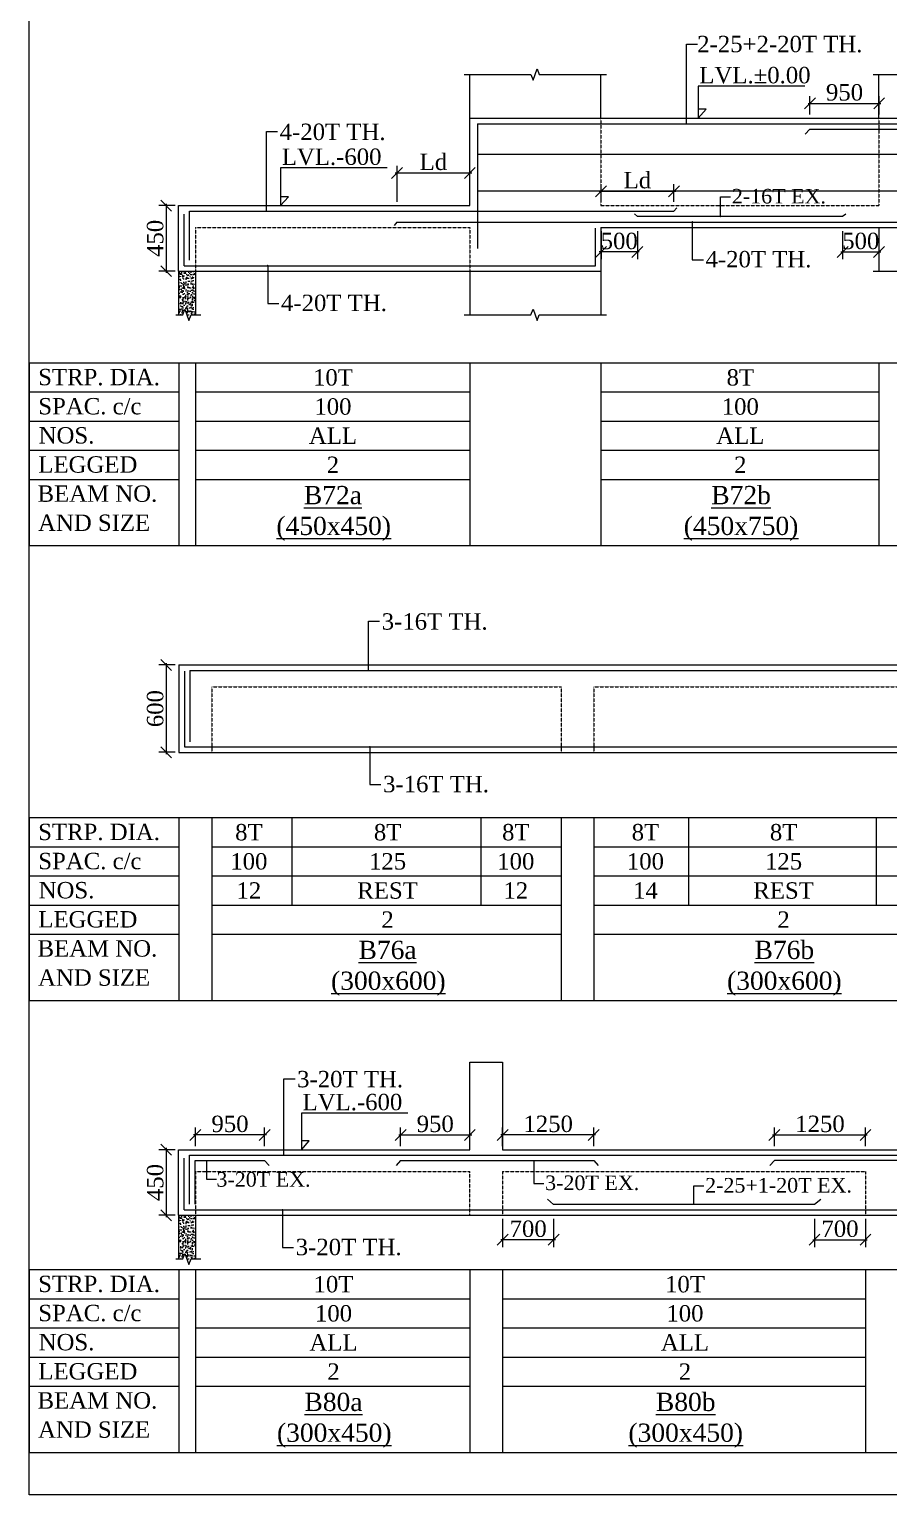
# Model space of a CAD drawing. Header units: millimetres. Extents: x 9781889 to 10654170, y -7832723 to -7608561.
# Drawn here: x 10201467 to 10213261, y -7801878 to -7781760 of the extents above; entities that cross this region are included whole.
import ezdxf
from ezdxf.enums import TextEntityAlignment as Align

# ---------------------------------------------------------------- set-up
doc = ezdxf.new("R2010")
doc.units = ezdxf.units.MM
doc.header["$LTSCALE"] = 10
doc.header["$PDMODE"] = 3
doc.linetypes.add('HIDDEN', pattern=[0.375, 0.25, -0.125])
for name, color, linetype, lineweight in [('LVL', 3, 'Continuous', 0), ('S-CUT OUT LINE', 9, 'Continuous', 0), ('S-DIM L.S.', 7, 'Continuous', 0), ('S-HATCH', 8, 'Continuous', 0), ('S-L.S.SECTION', 5, 'Continuous', 0), ('S-L.S.SLAB LINE', 252, 'HIDDEN', 0), ('S-L.S.STEEL', 1, 'Continuous', 9), ('S-L.S.STEEL 1', 6, 'Continuous', 0), ('S-SECTION MARK', 7, 'Continuous', 0), ('S-SHEET', 251, 'Continuous', 0), ('S-TEXT', 7, 'Continuous', 0), ('S-TEXT L.S. BEAM NO.', 30, 'Continuous', 0), ('S-TEXT. L.S.', 7, 'Continuous', 0)]:
    doc.layers.add(name, color=color, linetype=linetype, lineweight=lineweight)
doc.styles.add('135', font='arial.ttf', dxfattribs={"width": 0.8, "height": 135})
doc.styles.get("Standard").update_dxf_attribs({"font": 'arial.ttf'})
doc.styles.add('TEXT', font='times.ttf')
doc.dimstyles.new('75', dxfattribs={"dimtxt": 135, "dimasz": 90, "dimexe": 0.1, "dimexo": 0.03, "dimgap": 0.09, "dimtad": 1, "dimdec": 0, "dimzin": 0, "dimdsep": 46, "dimtxsty": '135', "dimblk": 'ARCHTICK', "dimcen": 0.09, "dimclrd": 256, "dimclre": 256, "dimclrt": 256, "dimadec": 0, "dimazin": 0, "dimtfac": 1, "dimtdec": 0, "dimtofl": 0, "dimtmove": 1, "dimatfit": 3, "dimldrblk": 'DOTSMALL', "dimfxl": 1, "dimtolj": 1, "dimtzin": 0, "dimlwd": -1, "dimlwe": -1, "dimarcsym": 0})
doc.dimstyles.new('SETU_1', dxfattribs={"dimtxt": 200, "dimasz": 150, "dimexe": 100, "dimexo": 50, "dimgap": 35, "dimtad": 1, "dimdec": 0, "dimzin": 0, "dimdsep": 46, "dimtxsty": 'Standard', "dimblk": 'OBLIQUE', "dimcen": 150, "dimdle": 25, "dimclrd": 256, "dimclre": 7, "dimclrt": 256, "dimadec": 0, "dimazin": 0, "dimtfac": 1, "dimtdec": 0, "dimtofl": 0, "dimtmove": 1, "dimatfit": 3, "dimfxl": 1, "dimtolj": 1, "dimtzin": 0, "dimlwd": -1, "dimlwe": 5, "dimarcsym": 1})

# ---------------------------------------------------------------- blocks, each defined once
blk = doc.blocks.new('_ArchTick')
at = {"color": 0, "linetype": 'ByBlock', "const_width": 0.15}
blk.add_lwpolyline([(-0.5, -0.5), (0.5, 0.5)], dxfattribs=at)
blk = doc.blocks.new('_Oblique')
at = {"color": 0, "linetype": 'ByBlock', "lineweight": -2}
blk.add_line((-0.5, -0.5), (0.5, 0.5), dxfattribs=at)
blk = doc.blocks.new('*D26')
at = {"layer": 'Defpoints', "color": 0, "transparency": 16777216}
for p in [(10203520, -7790486), (10203345, -7791686), (10203520, -7791686)]:
    blk.add_point(p, dxfattribs=at)
at = {"layer": 'S-DIM L.S.', "color": 7, "lineweight": 5, "transparency": 16777216}
for p, q in [((10203470, -7790486), (10203245, -7790486)), ((10203470, -7791686), (10203245, -7791686))]:
    blk.add_line(p, q, dxfattribs=at)
at = {"layer": 'S-DIM L.S.', "transparency": 16777216}
blk.add_line((10203345, -7790461), (10203345, -7791711), dxfattribs=at)
at = {"layer": 'S-DIM L.S.', "transparency": 16777216, "xscale": 150, "yscale": 150, "zscale": 150}
for p, rotation in [((10203345, -7790486), 90), ((10203345, -7791686), 270)]:
    blk.add_blockref('_Oblique', p, dxfattribs=dict(at, rotation=rotation))
at = {"layer": 'S-DIM L.S.', "transparency": 16777216, "insert": (10203195, -7791086), "char_height": 225, "attachment_point": 5, "rotation": 90, "style": 'TEXT'}
blk.add_mtext('\\A1;600', dxfattribs=at)
blk = doc.blocks.new('*D673')
at = {"layer": 'Defpoints', "color": 0, "transparency": 16777216}
for p in [(10203520, -7784180), (10203345, -7785080), (10203520, -7785080)]:
    blk.add_point(p, dxfattribs=at)
at = {"layer": 'S-DIM L.S.', "color": 7, "lineweight": 5, "transparency": 16777216}
for p, q in [((10203470, -7784180), (10203245, -7784180)), ((10203470, -7785080), (10203245, -7785080))]:
    blk.add_line(p, q, dxfattribs=at)
at = {"layer": 'S-DIM L.S.', "transparency": 16777216}
blk.add_line((10203345, -7784155), (10203345, -7785105), dxfattribs=at)
at = {"layer": 'S-DIM L.S.', "transparency": 16777216, "xscale": 150, "yscale": 150, "zscale": 150}
for p, rotation in [((10203345, -7784180), 90), ((10203345, -7785080), 270)]:
    blk.add_blockref('_Oblique', p, dxfattribs=dict(at, rotation=rotation))
at = {"layer": 'S-DIM L.S.', "transparency": 16777216, "insert": (10203195, -7784630), "char_height": 225, "attachment_point": 5, "rotation": 90, "style": 'TEXT'}
blk.add_mtext('\\A1;450', dxfattribs=at)
blk = doc.blocks.new('*D661')
at = {"layer": 'Defpoints', "color": 0, "transparency": 16777216}
for p in [(10213130, -7782777), (10212180, -7782980, 0), (10213130, -7782980, 0)]:
    blk.add_point(p, dxfattribs=at)
at = {"layer": 'S-DIM L.S.', "color": 7, "lineweight": 5, "transparency": 16777216}
for p, q in [((10212180, -7782930), (10212180, -7782677)), ((10213130, -7782930), (10213130, -7782677))]:
    blk.add_line(p, q, dxfattribs=at)
at = {"layer": 'S-DIM L.S.', "transparency": 16777216}
blk.add_line((10212155, -7782777), (10213155, -7782777), dxfattribs=at)
at = {"layer": 'S-DIM L.S.', "transparency": 16777216, "xscale": 150, "yscale": 150, "zscale": 150, "rotation": 180}
blk.add_blockref('_Oblique', (10212180, -7782777), dxfattribs=at)
at = {"layer": 'S-DIM L.S.', "transparency": 16777216, "xscale": 150, "yscale": 150, "zscale": 150}
blk.add_blockref('_Oblique', (10213130, -7782777), dxfattribs=at)
at = {"layer": 'S-DIM L.S.', "transparency": 16777216, "insert": (10212655, -7782627), "char_height": 225, "attachment_point": 5, "style": 'TEXT'}
blk.add_mtext('\\A1;950', dxfattribs=at)
blk = doc.blocks.new('*D665')
at = {"layer": 'Defpoints', "color": 0, "transparency": 16777216}
for p in [(10212628, -7784480, 0), (10213128, -7784480, 0), (10213128, -7784817)]:
    blk.add_point(p, dxfattribs=at)
at = {"layer": 'S-DIM L.S.', "color": 7, "lineweight": 5, "transparency": 16777216}
for p, q in [((10212628, -7784530), (10212628, -7784917)), ((10213128, -7784530), (10213128, -7784917))]:
    blk.add_line(p, q, dxfattribs=at)
at = {"layer": 'S-DIM L.S.', "transparency": 16777216}
blk.add_line((10212603, -7784817), (10213153, -7784817), dxfattribs=at)
at = {"layer": 'S-DIM L.S.', "transparency": 16777216, "xscale": 150, "yscale": 150, "zscale": 150, "rotation": 180}
blk.add_blockref('_Oblique', (10212628, -7784817), dxfattribs=at)
at = {"layer": 'S-DIM L.S.', "transparency": 16777216, "xscale": 150, "yscale": 150, "zscale": 150}
blk.add_blockref('_Oblique', (10213128, -7784817), dxfattribs=at)
at = {"layer": 'S-DIM L.S.', "transparency": 16777216, "insert": (10212878, -7784667), "char_height": 225, "attachment_point": 5, "style": 'TEXT'}
blk.add_mtext('\\A1;500', dxfattribs=at)
blk = doc.blocks.new('*D666')
at = {"layer": 'Defpoints', "color": 0, "transparency": 16777216}
for p in [(10209313, -7784480, 0), (10209813, -7784480, 0), (10209313, -7784817)]:
    blk.add_point(p, dxfattribs=at)
at = {"layer": 'S-DIM L.S.', "color": 7, "lineweight": 5, "transparency": 16777216}
for p, q in [((10209313, -7784530), (10209313, -7784917)), ((10209813, -7784530), (10209813, -7784917))]:
    blk.add_line(p, q, dxfattribs=at)
at = {"layer": 'S-DIM L.S.', "transparency": 16777216}
blk.add_line((10209838, -7784817), (10209288, -7784817), dxfattribs=at)
at = {"layer": 'S-DIM L.S.', "transparency": 16777216, "xscale": 150, "yscale": 150, "zscale": 150, "rotation": 180}
blk.add_blockref('_Oblique', (10209313, -7784817), dxfattribs=at)
at = {"layer": 'S-DIM L.S.', "transparency": 16777216, "xscale": 150, "yscale": 150, "zscale": 150}
blk.add_blockref('_Oblique', (10209813, -7784817), dxfattribs=at)
at = {"layer": 'S-DIM L.S.', "transparency": 16777216, "insert": (10209563, -7784667), "char_height": 225, "attachment_point": 5, "style": 'TEXT'}
blk.add_mtext('\\A1;500', dxfattribs=at)
blk = doc.blocks.new('*D1384')
at = {"layer": 'Defpoints', "color": 0, "transparency": 16777216}
for p in [(10206513, -7783734), (10206513, -7784180, 0), (10207513, -7784180, 0)]:
    blk.add_point(p, dxfattribs=at)
at = {"layer": 'S-DIM L.S.', "color": 7, "lineweight": 5, "transparency": 16777216}
for p, q in [((10206513, -7784130), (10206513, -7783634)), ((10207513, -7784130), (10207513, -7783634))]:
    blk.add_line(p, q, dxfattribs=at)
at = {"layer": 'S-DIM L.S.', "transparency": 16777216}
blk.add_line((10207538, -7783734), (10206488, -7783734), dxfattribs=at)
at = {"layer": 'S-DIM L.S.', "transparency": 16777216, "xscale": 150, "yscale": 150, "zscale": 150, "rotation": 180}
blk.add_blockref('_Oblique', (10206513, -7783734), dxfattribs=at)
at = {"layer": 'S-DIM L.S.', "transparency": 16777216, "xscale": 150, "yscale": 150, "zscale": 150}
blk.add_blockref('_Oblique', (10207513, -7783734), dxfattribs=at)
at = {"layer": 'S-DIM L.S.', "transparency": 16777216, "insert": (10207013, -7783581), "char_height": 225, "attachment_point": 5, "style": 'TEXT'}
blk.add_mtext('\\A1;Ld', dxfattribs=at)
blk = doc.blocks.new('*D1385')
at = {"layer": 'Defpoints', "color": 0, "transparency": 16777216}
for p in [(10209313, -7783985), (10209313, -7784180, 0), (10210313, -7784180, 0)]:
    blk.add_point(p, dxfattribs=at)
at = {"layer": 'S-DIM L.S.', "color": 7, "lineweight": 5, "transparency": 16777216}
for p, q in [((10209313, -7784130), (10209313, -7783885)), ((10210313, -7784130), (10210313, -7783885))]:
    blk.add_line(p, q, dxfattribs=at)
at = {"layer": 'S-DIM L.S.', "transparency": 16777216}
blk.add_line((10210338, -7783985), (10209288, -7783985), dxfattribs=at)
at = {"layer": 'S-DIM L.S.', "transparency": 16777216, "xscale": 150, "yscale": 150, "zscale": 150, "rotation": 180}
blk.add_blockref('_Oblique', (10209313, -7783985), dxfattribs=at)
at = {"layer": 'S-DIM L.S.', "transparency": 16777216, "xscale": 150, "yscale": 150, "zscale": 150}
blk.add_blockref('_Oblique', (10210313, -7783985), dxfattribs=at)
at = {"layer": 'S-DIM L.S.', "transparency": 16777216, "insert": (10209813, -7783832), "char_height": 225, "attachment_point": 5, "style": 'TEXT'}
blk.add_mtext('\\A1;Ld', dxfattribs=at)
blk = doc.blocks.new('*D1656')
at = {"layer": 'Defpoints', "color": 0, "transparency": 16777216}
for p in [(10203746, -7796938), (10203746, -7797142, 0), (10204696, -7797142, 0)]:
    blk.add_point(p, dxfattribs=at)
at = {"layer": 'S-DIM L.S.', "transparency": 16777216}
blk.add_line((10204721, -7796938), (10203721, -7796938), dxfattribs=at)
at = {"layer": 'S-DIM L.S.', "color": 7, "lineweight": 5, "transparency": 16777216}
for p, q in [((10203746, -7797092), (10203746, -7796838)), ((10204696, -7797092), (10204696, -7796838))]:
    blk.add_line(p, q, dxfattribs=at)
at = {"layer": 'S-DIM L.S.', "transparency": 16777216, "xscale": 150, "yscale": 150, "zscale": 150, "rotation": 180}
blk.add_blockref('_Oblique', (10203746, -7796938), dxfattribs=at)
at = {"layer": 'S-DIM L.S.', "transparency": 16777216, "xscale": 150, "yscale": 150, "zscale": 150}
blk.add_blockref('_Oblique', (10204696, -7796938), dxfattribs=at)
at = {"layer": 'S-DIM L.S.', "transparency": 16777216, "insert": (10204221, -7796788), "char_height": 225, "attachment_point": 5, "style": 'TEXT'}
blk.add_mtext('\\A1;950', dxfattribs=at)
blk = doc.blocks.new('*D1657')
at = {"layer": 'Defpoints', "color": 0, "transparency": 16777216}
for p in [(10203520, -7797142), (10203345, -7798042), (10203520, -7798042)]:
    blk.add_point(p, dxfattribs=at)
at = {"layer": 'S-DIM L.S.', "color": 7, "lineweight": 5, "transparency": 16777216}
for p, q in [((10203470, -7797142), (10203245, -7797142)), ((10203470, -7798042), (10203245, -7798042))]:
    blk.add_line(p, q, dxfattribs=at)
at = {"layer": 'S-DIM L.S.', "transparency": 16777216}
blk.add_line((10203345, -7797117), (10203345, -7798067), dxfattribs=at)
at = {"layer": 'S-DIM L.S.', "transparency": 16777216, "xscale": 150, "yscale": 150, "zscale": 150}
for p, rotation in [((10203345, -7797142), 90), ((10203345, -7798042), 270)]:
    blk.add_blockref('_Oblique', p, dxfattribs=dict(at, rotation=rotation))
at = {"layer": 'S-DIM L.S.', "transparency": 16777216, "insert": (10203195, -7797592), "char_height": 225, "attachment_point": 5, "rotation": 90, "style": 'TEXT'}
blk.add_mtext('\\A1;450', dxfattribs=at)
blk = doc.blocks.new('*D1658')
at = {"layer": 'Defpoints', "color": 0, "transparency": 16777216}
for p in [(10207513, -7796938), (10206563, -7797142, 0), (10207513, -7797142, 0)]:
    blk.add_point(p, dxfattribs=at)
at = {"layer": 'S-DIM L.S.', "transparency": 16777216}
blk.add_line((10206538, -7796938), (10207538, -7796938), dxfattribs=at)
at = {"layer": 'S-DIM L.S.', "color": 7, "lineweight": 5, "transparency": 16777216}
for p, q in [((10206563, -7797092), (10206563, -7796838)), ((10207513, -7797092), (10207513, -7796838))]:
    blk.add_line(p, q, dxfattribs=at)
at = {"layer": 'S-DIM L.S.', "transparency": 16777216, "xscale": 150, "yscale": 150, "zscale": 150, "rotation": 180}
blk.add_blockref('_Oblique', (10206563, -7796938), dxfattribs=at)
at = {"layer": 'S-DIM L.S.', "transparency": 16777216, "xscale": 150, "yscale": 150, "zscale": 150}
blk.add_blockref('_Oblique', (10207513, -7796938), dxfattribs=at)
at = {"layer": 'S-DIM L.S.', "transparency": 16777216, "insert": (10207038, -7796788), "char_height": 225, "attachment_point": 5, "style": 'TEXT'}
blk.add_mtext('\\A1;950', dxfattribs=at)
blk = doc.blocks.new('*D1659')
at = {"layer": 'Defpoints', "color": 0, "transparency": 16777216}
for p in [(10207963, -7796938), (10207963, -7797142, 0), (10209213, -7797142, 0)]:
    blk.add_point(p, dxfattribs=at)
at = {"layer": 'S-DIM L.S.', "transparency": 16777216}
blk.add_line((10209238, -7796938), (10207938, -7796938), dxfattribs=at)
at = {"layer": 'S-DIM L.S.', "color": 7, "lineweight": 5, "transparency": 16777216}
for p, q in [((10207963, -7797092), (10207963, -7796838)), ((10209213, -7797092), (10209213, -7796838))]:
    blk.add_line(p, q, dxfattribs=at)
at = {"layer": 'S-DIM L.S.', "transparency": 16777216, "xscale": 150, "yscale": 150, "zscale": 150, "rotation": 180}
blk.add_blockref('_Oblique', (10207963, -7796938), dxfattribs=at)
at = {"layer": 'S-DIM L.S.', "transparency": 16777216, "xscale": 150, "yscale": 150, "zscale": 150}
blk.add_blockref('_Oblique', (10209213, -7796938), dxfattribs=at)
at = {"layer": 'S-DIM L.S.', "transparency": 16777216, "insert": (10208588, -7796788), "char_height": 225, "attachment_point": 5, "style": 'TEXT'}
blk.add_mtext('\\A1;1250', dxfattribs=at)
blk = doc.blocks.new('*D1660')
at = {"layer": 'Defpoints', "color": 0, "transparency": 16777216}
for p in [(10212943, -7796938), (10211693, -7797142, 0), (10212943, -7797142, 0)]:
    blk.add_point(p, dxfattribs=at)
at = {"layer": 'S-DIM L.S.', "transparency": 16777216}
blk.add_line((10211668, -7796938), (10212968, -7796938), dxfattribs=at)
at = {"layer": 'S-DIM L.S.', "color": 7, "lineweight": 5, "transparency": 16777216}
for p, q in [((10211693, -7797092), (10211693, -7796838)), ((10212943, -7797092), (10212943, -7796838))]:
    blk.add_line(p, q, dxfattribs=at)
at = {"layer": 'S-DIM L.S.', "transparency": 16777216, "xscale": 150, "yscale": 150, "zscale": 150, "rotation": 180}
blk.add_blockref('_Oblique', (10211693, -7796938), dxfattribs=at)
at = {"layer": 'S-DIM L.S.', "transparency": 16777216, "xscale": 150, "yscale": 150, "zscale": 150}
blk.add_blockref('_Oblique', (10212943, -7796938), dxfattribs=at)
at = {"layer": 'S-DIM L.S.', "transparency": 16777216, "insert": (10212318, -7796788), "char_height": 225, "attachment_point": 5, "style": 'TEXT'}
blk.add_mtext('\\A1;1250', dxfattribs=at)
blk = doc.blocks.new('*D1676')
at = {"layer": 'Defpoints', "color": 0, "transparency": 16777216}
for p in [(10212243, -7798042, 0), (10212943, -7798042, 0), (10212943, -7798378)]:
    blk.add_point(p, dxfattribs=at)
at = {"layer": 'S-DIM L.S.', "color": 7, "lineweight": 5, "transparency": 16777216}
for p, q in [((10212243, -7798092), (10212243, -7798478)), ((10212943, -7798092), (10212943, -7798478))]:
    blk.add_line(p, q, dxfattribs=at)
at = {"layer": 'S-DIM L.S.', "transparency": 16777216}
blk.add_line((10212218, -7798378), (10212968, -7798378), dxfattribs=at)
at = {"layer": 'S-DIM L.S.', "transparency": 16777216, "xscale": 150, "yscale": 150, "zscale": 150, "rotation": 180}
blk.add_blockref('_Oblique', (10212243, -7798378), dxfattribs=at)
at = {"layer": 'S-DIM L.S.', "transparency": 16777216, "xscale": 150, "yscale": 150, "zscale": 150}
blk.add_blockref('_Oblique', (10212943, -7798378), dxfattribs=at)
at = {"layer": 'S-DIM L.S.', "transparency": 16777216, "insert": (10212593, -7798228), "char_height": 225, "attachment_point": 5, "style": 'TEXT'}
blk.add_mtext('\\A1;700', dxfattribs=at)
blk = doc.blocks.new('*D1677')
at = {"layer": 'Defpoints', "color": 0, "transparency": 16777216}
for p in [(10207963, -7798042, 0), (10208663, -7798042, 0), (10207963, -7798378)]:
    blk.add_point(p, dxfattribs=at)
at = {"layer": 'S-DIM L.S.', "color": 7, "lineweight": 5, "transparency": 16777216}
for p, q in [((10207963, -7798092), (10207963, -7798478)), ((10208663, -7798092), (10208663, -7798478))]:
    blk.add_line(p, q, dxfattribs=at)
at = {"layer": 'S-DIM L.S.', "transparency": 16777216}
blk.add_line((10208688, -7798378), (10207938, -7798378), dxfattribs=at)
at = {"layer": 'S-DIM L.S.', "transparency": 16777216, "xscale": 150, "yscale": 150, "zscale": 150, "rotation": 180}
blk.add_blockref('_Oblique', (10207963, -7798378), dxfattribs=at)
at = {"layer": 'S-DIM L.S.', "transparency": 16777216, "xscale": 150, "yscale": 150, "zscale": 150}
blk.add_blockref('_Oblique', (10208663, -7798378), dxfattribs=at)
at = {"layer": 'S-DIM L.S.', "transparency": 16777216, "insert": (10208313, -7798228), "char_height": 225, "attachment_point": 5, "style": 'TEXT'}
blk.add_mtext('\\A1;700', dxfattribs=at)

msp = doc.modelspace()

# ---------------------------------------------------------------- hatches: boundary and pattern name
at = {"layer": 'S-HATCH'}
h = msp.add_hatch(dxfattribs=at)
h.set_pattern_fill('AR-CONC', color=256, scale=0.5)
h.set_pattern_definition([(50, (409787.37, -56463.3), (91.0923345, -7.96954277), [9.525, -104.775]), (355, (409787.37, -56463.3), (-17.6217107, 95.5284226), [7.62, -83.8202921]), (100.4514447, (409794.96, -56463.97), (73.47062355, 87.55887596), [8.0950044, -89.0451223]), (46.1842, (409787.37, -56437.9), (135.5395204, -21.021164), [14.2875, -157.1625]), (96.6355576, (409798.67, -56439.65), (118.702067, 123.7130623), [12.1425116, -133.5678041]), (351.1841512, (409787.37, -56437.9), (118.702067, 123.7130623), [11.4299835, -125.729866]), (21, (409800.07, -56444.25), (75.80719563, -51.1325991), [9.525, -104.775]), (326, (409800.07, -56444.25), (30.9010142, 92.09398306), [7.62, -83.82]), (71.451445, (409806.39, -56448.51), (106.70820964, 40.96138444), [8.0950044, -89.0449688]), (37.5, (409787.372, -56463.303), (1.544301625, 42.27751944), [0, -82.804, 0, -85.09, 0, -84.1375]), (7.5, (409787.372, -56463.303), (33.40983126, 50.09028741), [0, -48.514, 0, -80.899, 0, -32.0675]), (327.5, (409759.05, -56463.303), (67.79529758, -2.864372), [0, -31.75, 0, -99.06, 0, -131.445]), (317.5, (409746.35, -56463.3), (74.0645907, 12.71324552), [0, -41.275, 0, -65.786, 0, -93.345])])
h.paths.add_polyline_path([(10203745.6, -7785680.4), (10203629.9, -7785680.4), (10203601.9, -7785603.6), (10203573.9, -7785680.4), (10203515.6, -7785680.4), (10203515.6, -7785080.4), (10203745.6, -7785080.4)])
h = msp.add_hatch(dxfattribs=at)
h.set_pattern_fill('AR-CONC', color=256, scale=0.5)
h.set_pattern_definition([(50, (409787.37, -69424.564), (91.0923345, -7.96954277), [9.525, -104.775]), (355, (409787.37, -69424.56), (-17.6217107, 95.5284226), [7.62, -83.8202921]), (100.4514447, (409794.96, -69425.23), (73.47062355, 87.55887596), [8.0950044, -89.0451223]), (46.1842, (409787.37, -69399.16), (135.5395204, -21.021164), [14.2875, -157.1625]), (96.6355576, (409798.67, -69400.92), (118.702067, 123.7130623), [12.1425116, -133.5678041]), (351.1841512, (409787.37, -69399.16), (118.702067, 123.7130623), [11.4299835, -125.729866]), (21, (409800.07, -69405.514), (75.80719563, -51.1325991), [9.525, -104.775]), (326, (409800.07, -69405.51), (30.9010142, 92.09398306), [7.62, -83.82]), (71.451445, (409806.39, -69409.776), (106.70820964, 40.96138444), [8.0950044, -89.0449688]), (37.5, (409787.372, -69424.564), (1.544301625, 42.27751944), [0, -82.804, 0, -85.09, 0, -84.1375]), (7.5, (409787.372, -69424.564), (33.40983126, 50.09028741), [0, -48.514, 0, -80.899, 0, -32.0675]), (327.5, (409759.05, -69424.564), (67.79529758, -2.864372), [0, -31.75, 0, -99.06, 0, -131.445]), (317.5, (409746.35, -69424.564), (74.0645907, 12.71324552), [0, -41.275, 0, -65.786, 0, -93.345])])
h.paths.add_polyline_path([(10203745.6, -7798641.7), (10203629.9, -7798641.7), (10203601.9, -7798564.8), (10203573.9, -7798641.7), (10203515.6, -7798641.7), (10203515.6, -7798041.7), (10203745.6, -7798041.7)])

# ---------------------------------------------------------------- linework, layer by layer
at = {"layer": 'LVL', "linetype": 'Continuous', "elevation": 0}
for points in [[(10212108, -7782539.9), (10210646.8, -7782539.9), (10210646.8, -7782980.4), (10210754.9, -7782858.4), (10210646.8, -7782858.4)], [(10206377.5, -7783660.1), (10204916.3, -7783660.1), (10204916.3, -7784180.4), (10205024.4, -7784058.4), (10204916.3, -7784058.4)], [(10206662.8, -7796638.3), (10205201.5, -7796638.3), (10205201.5, -7797141.7), (10205309.7, -7797019.6), (10205201.5, -7797019.6)]]:
    msp.add_lwpolyline(points, dxfattribs=at)
at = {"layer": 'S-CUT OUT LINE', "color": 5, "elevation": 0}
for points in [[(10207434.3, -7782380.4), (10208351.9, -7782380.4), (10208379.8, -7782457.3), (10208435.8, -7782303.6), (10208463.7, -7782380.4), (10209387.7, -7782380.4)], [(10213049.4, -7782380.4), (10213406.3, -7782380.4), (10213434.2, -7782457.3), (10213490.2, -7782303.6), (10213518.1, -7782380.4), (10213954.7, -7782380.4)], [(10213049.4, -7785080.4), (10213406.3, -7785080.4), (10213434.2, -7785003.6), (10213490.2, -7785157.3), (10213518.1, -7785080.4), (10213952.7, -7785080.4)], [(10207434.3, -7785680.4), (10208351.9, -7785680.4), (10208379.8, -7785603.6), (10208435.8, -7785757.3), (10208463.7, -7785680.4), (10209387.7, -7785680.4)]]:
    msp.add_lwpolyline(points, dxfattribs=at)
at = {"layer": 'S-CUT OUT LINE', "color": 1, "elevation": 0}
for points in [[(10203476.3, -7785680.4), (10203573.9, -7785680.4), (10203601.9, -7785603.6), (10203657.8, -7785757.3), (10203685.8, -7785680.4), (10203820.6, -7785680.4)], [(10203476.3, -7798641.7), (10203573.9, -7798641.7), (10203601.9, -7798564.8), (10203657.8, -7798718.5), (10203685.8, -7798641.7), (10203820.6, -7798641.7)]]:
    msp.add_lwpolyline(points, dxfattribs=at)
at = {"layer": 'S-L.S.SECTION'}
for p, q in [((10207512.6, -7784180.4, 0), (10207512.6, -7782380.4, 0)), ((10209312.7, -7782980.4, 0), (10209312.7, -7782380.4, 0)), ((10213127.7, -7782980.4, 0), (10213127.7, -7782380.4, 0)), ((10207512.6, -7782980.4, 0), (10230798.2, -7782980.4, 0)), ((10203515.6, -7784180.4, 0), (10207512.6, -7784180.4, 0)), ((10203515.6, -7785080.4, 0), (10203515.6, -7784180.4, 0)), ((10203515.6, -7785080.4, 0), (10203515.6, -7784180.4, 0)), ((10209312.7, -7784480.4, 0), (10209312.7, -7785680.4, 0)), ((10209312.7, -7784480.4, 0), (10225198.8, -7784480.4, 0)), ((10213127.7, -7784480.4, 0), (10213127.7, -7785080.4, 0)), ((10203515.6, -7785080.4, 0), (10209312.7, -7785080.4, 0)), ((10207512.6, -7785080.4, 0), (10207512.6, -7785680.4, 0)), ((10203519.7, -7790486.2, 0), (10221124.7, -7790486.2, 0)), ((10203519.7, -7790486.2, 0), (10203519.7, -7791686.2, 0)), ((10203519.7, -7791686.2, 0), (10226128.6, -7791686.2, 0)), ((10203515.6, -7797141.7, 0), (10207512.7, -7797141.7, 0)), ((10203515.6, -7798041.7, 0), (10203515.6, -7797141.7, 0)), ((10203515.6, -7798041.7, 0), (10203515.6, -7797141.7, 0)), ((10207962.7, -7797141.7, 0), (10224747.7, -7797141.7, 0)), ((10203519.7, -7798041.7, 0), (10225197.7, -7798041.7, 0))]:
    msp.add_line(p, q, dxfattribs=at)
at = {"layer": 'S-L.S.SECTION', "color": 1}
for p, q in [((10203515.6, -7785080.4, 0), (10203515.6, -7785680.4, 0)), ((10203745.6, -7785080.4, 0), (10203745.6, -7785680.4, 0)), ((10203515.6, -7798041.7, 0), (10203515.6, -7798641.7, 0)), ((10203745.6, -7798041.7, 0), (10203745.6, -7798641.7, 0))]:
    msp.add_line(p, q, dxfattribs=at)
at = {"layer": 'S-L.S.SECTION', "elevation": 0}
msp.add_lwpolyline([(10207512.7, -7797141.7), (10207512.7, -7795941.7), (10207962.7, -7795941.7), (10207962.7, -7797141.7)], dxfattribs=at)
at = {"layer": 'S-L.S.SLAB LINE', "ltscale": 0.3}
for p, q in [((10209312.7, -7782980.4, 0), (10209312.7, -7784180.4, 0)), ((10213127.7, -7782980.4, 0), (10213127.7, -7784180.4, 0)), ((10209312.7, -7784180.4, 0), (10213127.7, -7784180.4, 0)), ((10203745.6, -7784480.4, 0), (10207512.7, -7784480.4, 0)), ((10203745.6, -7784480.4, 0), (10203745.6, -7785080.4, 0)), ((10203745.6, -7784480.4, 0), (10203745.6, -7785080.4, 0)), ((10203745.6, -7784480.4, 0), (10203745.6, -7785080.4, 0)), ((10207512.7, -7784480.4, 0), (10207512.7, -7785080.4, 0)), ((10203969.7, -7790786.2, 0), (10208764.7, -7790786.2, 0)), ((10203969.7, -7790786.2, 0), (10203969.7, -7791686.2, 0)), ((10208764.7, -7790786.2, 0), (10208764.7, -7791686.2, 0)), ((10209214.7, -7790786.2, 0), (10214389.7, -7790786.2, 0)), ((10209214.7, -7790786.2, 0), (10209214.7, -7791686.2, 0)), ((10203745.6, -7797441.7, 0), (10207512.7, -7797441.7, 0)), ((10203745.6, -7797441.7, 0), (10203745.6, -7798041.7, 0)), ((10203745.6, -7797441.7, 0), (10203745.6, -7798041.7, 0)), ((10203745.6, -7797441.7, 0), (10203745.6, -7798041.7, 0)), ((10207512.7, -7798041.7, 0), (10207512.7, -7797441.7, 0)), ((10207962.7, -7797441.7, 0), (10212942.7, -7797441.7, 0)), ((10207962.7, -7797441.7, 0), (10207962.7, -7798041.7, 0)), ((10212942.7, -7797441.7, 0), (10212942.7, -7798041.7, 0))]:
    msp.add_line(p, q, dxfattribs=at)
at = {"layer": 'S-L.S.STEEL'}
for p, q in [((10207616.3, -7783055.4, 0), (10230648.2, -7783055.4, 0)), ((10207616.3, -7783055.4, 0), (10207616.3, -7784769.4, 0)), ((10212179.5, -7783130.4, 0), (10212116.3, -7783197.3, 0)), ((10203590.6, -7785005.4, 0), (10203590.6, -7784298.4, 0)), ((10203665.6, -7784931, 0), (10203665.6, -7784255.4, 0)), ((10210312.7, -7784255.4, 0), (10210354.8, -7784211.4)), ((10206512.6, -7784405.4), (10206474.5, -7784451.3)), ((10206512.6, -7784405.4, 0), (10225097.6, -7784405.4, 0)), ((10209238.9, -7785005.4, 0), (10209238.9, -7784489.9, 0)), ((10203590.6, -7785005.4, 0), (10209238.9, -7785005.4, 0)), ((10203669.7, -7790561.2, 0), (10203669.7, -7791543.8, 0)), ((10203594.7, -7790573.8, 0), (10203594.7, -7791611.2, 0)), ((10203594.7, -7791611.2, 0), (10226057.7, -7791611.2, 0)), ((10203590.6, -7797966.7, 0), (10203590.6, -7797256.2, 0)), ((10203665.6, -7797216.7, 0), (10225050.3, -7797216.7, 0)), ((10203665.6, -7797891.1, 0), (10203665.6, -7797216.7, 0)), ((10203740.6, -7797891.1, 0), (10203740.6, -7797291.7, 0)), ((10206562.6, -7797291.7, 0), (10206499.4, -7797358.5, 0)), ((10206562.6, -7797291.7, 0), (10209212.6, -7797291.7, 0)), ((10209212.6, -7797291.7, 0), (10209275.8, -7797358.5, 0)), ((10203590.6, -7797966.7, 0), (10225125.3, -7797966.7, 0))]:
    msp.add_line(p, q, dxfattribs=at)
at = {"layer": 'S-L.S.STEEL', "elevation": 0}
for points in [[(10212672.3, -7784296.3), (10212627.6, -7784330.4), (10209812.8, -7784330.4), (10209771.8, -7784295.1)], [(10212332, -7797823.5), (10212242.5, -7797891.7), (10208660.8, -7797891.7), (10208578.8, -7797821)]]:
    msp.add_lwpolyline(points, dxfattribs=at)
at = {"layer": 'S-L.S.STEEL'}
for points in [[(10212179.5, -7783130.4, 0), (10215129.6, -7783130.4, 0), (10215192.8, -7783197.3, 0)], [(10203665.6, -7784255.4, 0), (10210312.7, -7784255.4, 0)], [(10203669.7, -7790561.2, 0), (10221057.6, -7790561.2, 0), (10221057.6, -7791488.4, 0)], [(10203740.6, -7797291.7, 0), (10204695.6, -7797291.7, 0), (10204758.8, -7797358.5, 0)], [(10214742.7, -7797291.7, 0), (10211692.7, -7797291.7, 0), (10211629.5, -7797358.5, 0)]]:
    msp.add_polyline3d(points, dxfattribs=at)
at = {"layer": 'S-L.S.STEEL 1'}
for p, q in [((10225097.6, -7783480.4, 0), (10207616.3, -7783480.4, 0)), ((10225097.6, -7783980.4, 0), (10207616.3, -7783980.4, 0))]:
    msp.add_line(p, q, dxfattribs=at)
at = {"layer": 'S-SHEET'}
for p, q in [((10201466.6, -7786338.6, 0), (10203519.7, -7786338.6, 0)), ((10201466.6, -7786338.6), (10201466.6, -7788847.9)), ((10203519.7, -7786338.6, 0), (10203519.7, -7788847.9, 0)), ((10203519.7, -7786338.6, 0), (10230798.2, -7786338.6, 0)), ((10203745.6, -7786338.6, 0), (10203745.6, -7788847.9, 0)), ((10207512.7, -7786338.6, 0), (10207512.7, -7788847.9, 0)), ((10209312.7, -7786338.6, 0), (10209312.7, -7788847.9, 0)), ((10213127.7, -7786338.6, 0), (10213127.7, -7788847.9, 0)), ((10201466.6, -7786738.6, 0), (10203519.7, -7786738.6, 0)), ((10203745.6, -7786738.6, 0), (10207512.7, -7786738.6, 0)), ((10209312.7, -7786738.6, 0), (10213127.7, -7786738.6, 0)), ((10201466.6, -7787138.6, 0), (10203519.7, -7787138.6, 0)), ((10203745.6, -7787138.6, 0), (10207512.7, -7787138.6, 0)), ((10209312.7, -7787138.6, 0), (10213127.7, -7787138.6, 0)), ((10201466.6, -7787538.6, 0), (10203519.7, -7787538.6, 0)), ((10203745.6, -7787538.6, 0), (10207512.7, -7787538.6, 0)), ((10209312.7, -7787538.6, 0), (10213127.7, -7787538.6, 0)), ((10201466.6, -7787938.6, 0), (10203519.7, -7787938.6, 0)), ((10203745.6, -7787938.6, 0), (10207512.7, -7787938.6, 0)), ((10209312.7, -7787938.6, 0), (10213127.7, -7787938.6, 0)), ((10201466.6, -7788847.9), (10252800.8, -7788847.9)), ((10201466.6, -7788847.9, 0), (10203519.7, -7788847.9, 0)), ((10203519.7, -7788847.9, 0), (10230798.2, -7788847.9, 0)), ((10201466.6, -7792582.7, 0), (10203519.7, -7792582.7, 0)), ((10201466.6, -7792582.7), (10201466.6, -7795092)), ((10203519.7, -7792582.7, 0), (10226128.6, -7792582.7, 0)), ((10203519.7, -7792582.7, 0), (10203519.7, -7795092, 0)), ((10203969.7, -7792582.7, 0), (10203969.7, -7795092, 0)), ((10205069.7, -7792582.7, 0), (10205069.7, -7793782.7, 0)), ((10207664.7, -7792582.7, 0), (10207664.7, -7793782.7, 0)), ((10208764.7, -7792582.7, 0), (10208764.7, -7795092, 0)), ((10209214.7, -7792582.7, 0), (10209214.7, -7795092, 0)), ((10210514.7, -7792582.7, 0), (10210514.7, -7793782.7, 0)), ((10213089.7, -7792582.7, 0), (10213089.7, -7793782.7, 0)), ((10201466.6, -7792982.7, 0), (10203519.7, -7792982.7, 0)), ((10203969.7, -7792982.7, 0), (10208764.7, -7792982.7, 0)), ((10209214.7, -7792982.7, 0), (10214389.7, -7792982.7, 0)), ((10201466.6, -7793382.7, 0), (10203519.7, -7793382.7, 0)), ((10203969.7, -7793382.7, 0), (10208764.7, -7793382.7, 0)), ((10209214.7, -7793382.7, 0), (10214389.7, -7793382.7, 0)), ((10201466.6, -7793782.7, 0), (10203519.7, -7793782.7, 0)), ((10203969.7, -7793782.7, 0), (10208764.7, -7793782.7, 0)), ((10209214.7, -7793782.7, 0), (10214389.7, -7793782.7, 0)), ((10201466.6, -7794182.7, 0), (10203519.7, -7794182.7, 0)), ((10203969.7, -7794182.7, 0), (10208764.7, -7794182.7, 0)), ((10209214.7, -7794182.7, 0), (10214389.7, -7794182.7, 0)), ((10201466.6, -7795092), (10252800.8, -7795092)), ((10201466.6, -7795092, 0), (10203519.7, -7795092, 0)), ((10203519.7, -7795092, 0), (10226128.6, -7795092, 0)), ((10201466.6, -7798787.8, 0), (10203519.7, -7798787.8, 0)), ((10201466.6, -7798787.8), (10201466.6, -7801297.1)), ((10203519.7, -7798787.8), (10203519.7, -7801297.1)), ((10203519.7, -7798787.8), (10225197.7, -7798787.8, 0)), ((10203745.6, -7798787.8, 0), (10203745.6, -7801297.1, 0)), ((10207512.7, -7798787.8, 0), (10207512.7, -7801297.1, 0)), ((10207962.7, -7798787.8, 0), (10207962.7, -7801297.1, 0)), ((10212942.7, -7798787.8, 0), (10212942.7, -7801297.1, 0)), ((10201466.6, -7799187.8, 0), (10203519.7, -7799187.8, 0)), ((10203745.6, -7799187.8, 0), (10207512.7, -7799187.8, 0)), ((10207962.7, -7799187.8, 0), (10212942.7, -7799187.8, 0)), ((10201466.6, -7799587.8, 0), (10203519.7, -7799587.8, 0)), ((10203745.6, -7799587.8, 0), (10207512.7, -7799587.8, 0)), ((10207962.7, -7799587.8, 0), (10212942.7, -7799587.8, 0)), ((10201466.6, -7799987.8, 0), (10203519.7, -7799987.8, 0)), ((10203745.6, -7799987.8, 0), (10207512.7, -7799987.8, 0)), ((10207962.7, -7799987.8, 0), (10212942.7, -7799987.8, 0)), ((10201466.6, -7800387.8, 0), (10203519.7, -7800387.8, 0)), ((10203745.6, -7800387.8, 0), (10207512.7, -7800387.8, 0)), ((10207962.7, -7800387.8, 0), (10212942.7, -7800387.8, 0)), ((10201466.6, -7801297.1), (10252800.8, -7801297.1)), ((10201466.6, -7801297.1, 0), (10203519.7, -7801297.1, 0)), ((10203519.7, -7801297.1, 0), (10225197.7, -7801297.1, 0))]:
    msp.add_line(p, q, dxfattribs=at)
msp.add_lwpolyline([(10201466.6, -7760218.1), (10252800.8, -7760218.1), (10252800.8, -7801877.7), (10201466.6, -7801877.7)], close=True, dxfattribs=at)

# ---------------------------------------------------------------- texts
at = {"layer": 'LVL', "style": 'TEXT'}
for s, p in [('LVL.%%P0.00', (10210662.6, -7782501.5, 0)), ('LVL.-600', (10204932, -7783621.6, 0)), ('LVL.-600', (10205217.3, -7796599.8, 0))]:
    msp.add_text(s, height=225, dxfattribs=at).set_placement(p)
at = {"layer": 'S-TEXT', "style": 'TEXT'}
for s, p in [('STRP. DIA.', (10202423.5, -7786646.7, 0)), ('SPAC. c/c', (10202297.8, -7787046.7, 0)), ('NOS.', (10201977.3, -7787446.7, 0)), ('LEGGED', (10202269.9, -7787846.7, 0)), ('BEAM NO.', (10202401.1, -7788246.7, 0)), ('AND SIZE', (10202355.9, -7788646.7, 0)), ('STRP. DIA.', (10202423.5, -7792890.8, 0)), ('SPAC. c/c', (10202297.8, -7793290.8, 0)), ('NOS.', (10201977.3, -7793690.8, 0)), ('LEGGED', (10202269.9, -7794090.8, 0)), ('BEAM NO.', (10202401.1, -7794490.8, 0)), ('AND SIZE', (10202355.9, -7794890.8, 0)), ('STRP. DIA.', (10202423.5, -7799095.9, 0)), ('SPAC. c/c', (10202297.8, -7799495.9, 0)), ('NOS.', (10201977.3, -7799895.9, 0)), ('LEGGED', (10202269.9, -7800295.9, 0)), ('BEAM NO.', (10202401.1, -7800695.9, 0)), ('AND SIZE', (10202355.9, -7801095.9, 0))]:
    msp.add_text(s, height=225, dxfattribs=at).set_placement(p, align=Align.CENTER)
at = {"layer": 'S-TEXT', "linetype": 'ByBlock', "style": 'TEXT'}
for s, p in [('10T', (10205633.8, -7786538.6, 0)), ('8T', (10211224.8, -7786538.6, 0)), ('100', (10205633.8, -7786938.6, 0)), ('100', (10211224.8, -7786938.6, 0)), ('ALL', (10205633.8, -7787338.6, 0)), ('ALL', (10211224.8, -7787338.6, 0)), ('2', (10205633.8, -7787738.6, 0)), ('2', (10211224.8, -7787738.6, 0)), ('8T', (10204479.7, -7792782.7, 0)), ('8T', (10206383.8, -7792782.7, 0)), ('8T', (10208143.6, -7792782.7, 0)), ('8T', (10209922.6, -7792782.7, 0)), ('8T', (10211818.8, -7792782.7, 0)), ('100', (10204479.7, -7793182.7, 0)), ('125', (10206383.8, -7793182.7, 0)), ('100', (10208143.6, -7793182.7, 0)), ('100', (10209922.6, -7793182.7, 0)), ('125', (10211818.8, -7793182.7, 0)), ('12', (10204479.7, -7793582.7, 0)), ('REST', (10206383.8, -7793582.7, 0)), ('12', (10208143.6, -7793582.7, 0)), ('14', (10209922.6, -7793582.7, 0)), ('REST', (10211818.8, -7793582.7, 0)), ('2', (10206383.8, -7793982.7, 0)), ('2', (10211818.8, -7793982.7, 0)), ('10T', (10205641.7, -7798987.8, 0)), ('10T', (10210465.2, -7798987.8, 0)), ('100', (10205641.7, -7799387.8, 0)), ('100', (10210465.2, -7799387.8, 0)), ('ALL', (10205641.7, -7799787.8, 0)), ('ALL', (10210465.2, -7799787.8, 0)), ('2', (10205641.7, -7800187.8, 0)), ('2', (10210465.2, -7800187.8, 0))]:
    msp.add_text(s, height=225, dxfattribs=at).set_placement(p, align=Align.MIDDLE_CENTER)
at = {"layer": 'S-TEXT L.S. BEAM NO.', "color": 145, "linetype": 'ByBlock', "style": 'TEXT'}
for s, p in [('%%UB72a', (10205235, -7788279.3, 0)), ('%%U(450x450)', (10204857.5, -7788702.3, 0))]:
    msp.add_text(s, height=250, dxfattribs=at).set_placement(p)
at = {"layer": 'S-TEXT L.S. BEAM NO.', "color": 230, "linetype": 'ByBlock', "style": 'TEXT'}
for s, p in [('%%UB72b', (10210826, -7788279.3, 0)), ('%%U(450x750)', (10210448.5, -7788702.3, 0))]:
    msp.add_text(s, height=250, dxfattribs=at).set_placement(p)
at = {"layer": 'S-TEXT L.S. BEAM NO.', "linetype": 'ByBlock', "style": 'TEXT'}
for s, p in [('%%UB76a', (10205985, -7794523.4, 0)), ('%%UB76b', (10211420, -7794523.4, 0)), ('%%U(300x600)', (10205607.5, -7794946.4, 0)), ('%%U(300x600)', (10211042.5, -7794946.4, 0))]:
    msp.add_text(s, height=250, dxfattribs=at).set_placement(p)
at = {"layer": 'S-TEXT L.S. BEAM NO.', "color": 35, "linetype": 'ByBlock', "style": 'TEXT'}
for s, p in [('%%UB80a', (10205242.9, -7800728.5, 0)), ('%%UB80b', (10210066.4, -7800728.5, 0)), ('%%U(300x450)', (10204865.5, -7801151.5, 0)), ('%%U(300x450)', (10209689, -7801151.5, 0))]:
    msp.add_text(s, height=250, dxfattribs=at).set_placement(p)
at = {"layer": 'S-TEXT. L.S.', "style": 'TEXT'}
for s, height, p in [('2-25+2-20T TH.', 225, (10210632.9, -7782074.3, 0)), ('4-20T TH.', 225, (10204902.5, -7783279.9, 0)), ('2-16T EX.', 200, (10211108.3, -7784151.1, 0)), ('4-20T TH.', 225, (10210747.2, -7785028.3, 0)), ('4-20T TH.', 225, (10204920.8, -7785628.3, 0)), ('3-16T TH.', 225, (10206303.2, -7790001.9, 0)), ('3-16T TH.', 225, (10206321.5, -7792234.1, 0)), ('3-20T TH.', 225, (10205142.2, -7796284.6, 0)), ('3-20T EX.', 200, (10204034.3, -7797649.2, 0)), ('3-20T EX.', 200, (10208545.3, -7797695.7, 0)), ('2-25+1-20T EX.', 200, (10210741.1, -7797729.7, 0)), ('3-20T TH.', 225, (10205123.2, -7798589.5, 0))]:
    msp.add_text(s, height=height, dxfattribs=at).set_placement(p)

# ---------------------------------------------------------------- dimensions: what is measured, and where the dimension line sits
at = {"layer": 'S-DIM L.S.'}
for base, p1, p2, picture, middle in [((10213129.5, -7782776.6, 0), (10212179.5, -7782980.4, 0), (10213129.5, -7782980.4, 0), '*D661', (10212654.5, -7782626.9, 0)), ((10207512.6, -7796937.9, 0), (10206562.6, -7797141.7, 0), (10207512.6, -7797141.7, 0), '*D1658', (10207037.6, -7796788.1, 0)), ((10212942.7, -7796937.9, 0), (10211692.7, -7797141.7, 0), (10212942.7, -7797141.7, 0), '*D1660', (10212317.7, -7796788.4, 0)), ((10212942.7, -7798377.8, 0), (10212242.5, -7798041.7, 0), (10212942.7, -7798041.7, 0), '*D1676', (10212592.6, -7798228, 0))]:
    dim = msp.add_linear_dim(base=base, p1=p1, p2=p2, angle=180, dimstyle='SETU_1', override={"dimtxt": 225, "dimtxsty": 'TEXT'}, dxfattribs=at)
    dim.commit()
    dim.dimension.update_dxf_attribs({"geometry": picture, "text_midpoint": middle})
dim = msp.add_linear_dim(base=(10206512.6, -7783733.7), p1=(10207512.6, -7784180.4, 0), p2=(10206512.6, -7784180.4, 0), text='Ld', dimstyle='SETU_1', override={"dimtxt": 225, "dimtxsty": 'TEXT'}, dxfattribs=at)
dim.commit()
dim.dimension.update_dxf_attribs({"geometry": '*D1384', "text_midpoint": (10207012.6, -7783733.7), "dimtype": 160})
dim = msp.add_linear_dim(base=(10209312.7, -7783984.6, 0), p1=(10210312.7, -7784180.4, 0), p2=(10209312.7, -7784180.4, 0), text='Ld', dimstyle='SETU_1', override={"dimtxt": 225, "dimtxsty": 'TEXT'}, dxfattribs=at)
dim.commit()
dim.dimension.update_dxf_attribs({"geometry": '*D1385', "text_midpoint": (10209812.7, -7783832, 0)})
at = {"layer": 'S-DIM L.S.', "color": 7}
for base, p1, p2, picture, middle in [((10203344.6, -7785080.4, 0), (10203519.7, -7784180.4, 0), (10203519.7, -7785080.4, 0), '*D673', (10203195.1, -7784630.4, 0)), ((10203344.6, -7791686.2, 0), (10203519.7, -7790486.2, 0), (10203519.7, -7791686.2, 0), '*D26', (10203195.1, -7791086.2, 0)), ((10203344.6, -7798041.7, 0), (10203519.7, -7797141.7, 0), (10203519.7, -7798041.7, 0), '*D1657', (10203195.1, -7797591.7, 0))]:
    dim = msp.add_linear_dim(base=base, p1=p1, p2=p2, angle=90, dimstyle='SETU_1', override={"dimtxt": 225, "dimlfac": 0.5, "dimtxsty": 'TEXT'}, dxfattribs=at)
    dim.commit()
    dim.dimension.update_dxf_attribs({"geometry": picture, "text_midpoint": middle})
at = {"layer": 'S-DIM L.S.'}
dim = msp.add_linear_dim(base=(10209312.7, -7784816.5, 0), p1=(10209812.8, -7784480.4, 0), p2=(10209312.7, -7784480.4, 0), dimstyle='SETU_1', override={"dimtxt": 225, "dimtxsty": 'TEXT'}, dxfattribs=at)
dim.commit()
dim.dimension.update_dxf_attribs({"geometry": '*D666', "text_midpoint": (10209562.7, -7784816.5, 0), "dimtype": 160})
dim = msp.add_linear_dim(base=(10213127.7, -7784816.5, 0), p1=(10212627.6, -7784480.4, 0), p2=(10213127.7, -7784480.4, 0), angle=180, dimstyle='SETU_1', override={"dimtxt": 225, "dimtxsty": 'TEXT'}, dxfattribs=at)
dim.commit()
dim.dimension.update_dxf_attribs({"geometry": '*D665', "text_midpoint": (10212877.6, -7784816.5, 0), "dimtype": 160})
for base, p1, p2, picture, middle in [((10203745.6, -7796937.9, 0), (10204695.6, -7797141.7, 0), (10203745.6, -7797141.7, 0), '*D1656', (10204220.6, -7796788.1, 0)), ((10207962.6, -7796937.9, 0), (10209212.6, -7797141.7, 0), (10207962.6, -7797141.7, 0), '*D1659', (10208587.6, -7796788.4, 0)), ((10207962.7, -7798377.8, 0), (10208662.8, -7798041.7, 0), (10207962.7, -7798041.7, 0), '*D1677', (10208312.7, -7798228, 0))]:
    dim = msp.add_linear_dim(base=base, p1=p1, p2=p2, dimstyle='SETU_1', override={"dimtxt": 225, "dimtxsty": 'TEXT'}, dxfattribs=at)
    dim.commit()
    dim.dimension.update_dxf_attribs({"geometry": picture, "text_midpoint": middle})

# ---------------------------------------------------------------- leaders
at = {"layer": 'S-SECTION MARK'}
for points in [[(10210484.7, -7783055.4, 0), (10210484.7, -7781964.8, 0), (10210637.2, -7781964.8, 0)], [(10204720.8, -7784255.4, 0), (10204720.8, -7783164.8, 0), (10204873.4, -7783164.8, 0)], [(10210954.4, -7784330.4, 0), (10210954.4, -7784060.8, 0), (10211089.8, -7784060.8, 0)], [(10210565.5, -7784401.5, 0), (10210565.5, -7784923.4, 0), (10210718.1, -7784923.4, 0)], [(10204739.1, -7785001.5, 0), (10204739.1, -7785523.4, 0), (10204891.7, -7785523.4, 0)], [(10206121.5, -7790561.2, 0), (10206121.5, -7789886.8, 0), (10206274, -7789886.8, 0)], [(10206139.8, -7791607.3, 0), (10206139.8, -7792129.2, 0), (10206292.4, -7792129.2, 0)], [(10204960.5, -7797216.7, 0), (10204960.5, -7796169.4, 0), (10205113.1, -7796169.4, 0)], [(10203898, -7797291.7, 0), (10203898, -7797544, 0), (10204037.3, -7797544, 0)], [(10208388.7, -7797291.7, 0), (10208388.7, -7797606.8, 0), (10208528, -7797606.8, 0)], [(10210587.2, -7797891.7, 0), (10210587.2, -7797639.4, 0), (10210722.6, -7797639.4, 0)], [(10204941.6, -7797962.8, 0), (10204941.6, -7798484.7, 0), (10205094.1, -7798484.7, 0)]]:
    msp.add_leader(points, dimstyle='75', override={"dimasz": 75}, dxfattribs=at)

doc.saveas('drawing.dxf')
